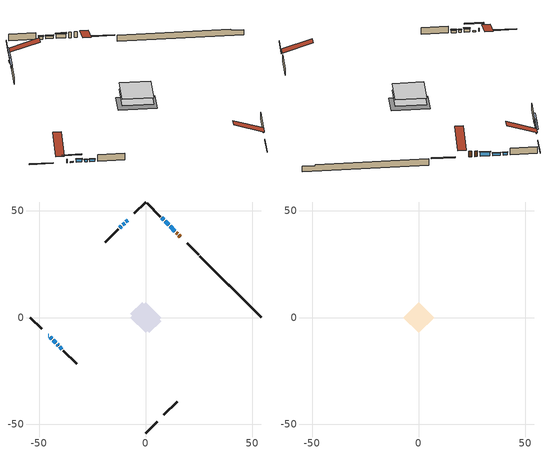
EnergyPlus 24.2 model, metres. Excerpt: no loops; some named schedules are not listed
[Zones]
conditioned space
 floor adiabatic (AdiabaticFloorConstruction): -7.16,0 0,7.16 7.16,0 0,-7.16 z0.54
 floor foundation (Slab1 construction): -7.18,1.72 -1.72,7.18 7.18,-1.72 1.72,-7.18 z-1.79
 wall outside (RimJoist1 construction): 0,-54.12 5.39,-48.74 / -54.12,0 -48.74,-5.39 / 0,54.12 -5.39,48.74 / 24.73,29.39 19.34,34.78 z0.54:0.84
 wall outside (AdiabaticWallConstruction 1): 16.19,37.93 15.56,38.56 / 14.91,39.22 14.32,39.8 z0.54:2.57
 wall outside (AdiabaticWallConstruction): -45.59,-8.54 -45.5,-8.62 z0.54:1.76; -8.54,45.59 -9.26,44.87 z0.54:1.05; -44.85,-9.27 -44.09,-10.03 z0.54:0.9; 13.67,40.46 11.42,42.7 z0.54:2.09; 10.76,43.36 9.08,45.05 / 8.42,45.7 7.47,46.66 / -9.91,44.21 -10.74,43.38 z0.54:1.46; -43.44,-10.68 -42.18,-11.94 z0.54:1.68; -41.53,-12.6 -41,-13.12 z0.54:1.28; -40.35,-13.78 -39.25,-14.87 z0.54:1.35; -11.4,42.73 -12.17,41.95 z0.54:0.87
 wall outside (Wall1 construction): 8.54,-45.58 14.69,-39.43 / -38.6,-15.53 -32.44,-21.68 / -12.83,41.3 -18.98,35.15 / 6.81,47.31 0.66,53.47 z0.54:2.98
 wall foundation (FoundationWall1 construction): 25.39,28.74,-1.79 25.39,28.74,0.54 51.25,2.87,0.54 51.25,2.87,0.23 54.12,0,0.23 54.12,0,-1.79
 window (WindowConstruction 7): -45.58,-8.54 -45.51,-8.62 z0.54:1.76
 window (WindowConstruction 9): -8.54,45.58 -9.26,44.87 z0.54:1.05
 window (WindowConstruction 10): -44.85,-9.27 -44.1,-10.03 z0.54:0.9
 window (WindowConstruction): 13.67,40.46 11.42,42.7 z0.54:2.09
 window (WindowConstruction 1): 10.76,43.36 9.08,45.05 z0.54:1.45
 window (WindowConstruction 2): 8.42,45.71 7.47,46.66 z0.54:1.45
 window (WindowConstruction 3): -9.91,44.21 -10.74,43.38 z0.54:1.45
 window (WindowConstruction 4): -43.44,-10.68 -42.18,-11.94 z0.54:1.68
 window (WindowConstruction 5): -41.53,-12.6 -41,-13.12 z0.54:1.28
 window (WindowConstruction 6): -40.35,-13.78 -39.25,-14.87 z0.54:1.35
 window (WindowConstruction 8): -11.4,42.73 -12.17,41.96 z0.54:0.87
 door (Door): 16.19,37.93 15.56,38.56 z0.54:2.57
 door (Door 1): 14.9,39.22 14.32,39.8 z0.54:2.57
 ceiling adiabatic (AdiabaticFloorConstruction): 0,-7.16 7.16,0 0,7.16 -7.16,0 z0.54
attic - vented
 floor to conditioned space (Floor1 construction Reversed): -7.16,0 0,7.16 7.16,0 0,-7.16 z2.98
 roof outside (Roof1 construction): 7.88,-46.24,2.98 0.91,-39.27,6.27 -0.93,-41.11,6.27 6.05,-48.08,2.98; -46.24,-7.88,2.98 -39.27,-0.91,6.27 -41.11,0.93,6.27 -48.08,-6.05,2.98; -7.88,46.24,2.98 -0.91,39.27,6.27 0.93,41.11,6.27 -6.05,48.08,2.98; 16.85,37.28,2.98 9.87,30.3,6.27 11.71,28.47,6.27 18.68,35.44,2.98
shading: -11.12,43 -6.67,47.45 -6.96,47.74 -11.41,43.29 z3.69; -42.23,-11.89 -46.72,-7.41 -47.01,-7.7 -42.52,-12.19 z3.54; 11.28,42.85 13.81,40.32 14.1,40.61 11.57,43.14 z2.29; 8.93,45.19 10.91,43.22 11.2,43.51 9.22,45.48 z1.66; 7.32,46.8 8.56,45.56 8.85,45.85 7.61,47.09 z1.66; -10.88,43.24 -9.77,44.35 -10.06,44.64 -11.17,43.53 z1.66; -42.04,-12.08 -43.58,-10.54 -43.87,-10.83 -42.33,-12.37 z1.88; -40.86,-13.26 -41.67,-12.46 -41.96,-12.75 -41.15,-13.55 z1.48; -39.11,-15.01 -40.49,-13.63 -40.78,-13.93 -39.4,-15.3 z1.55; -14.04,40.09 -9.53,44.59 -9.82,44.88 -14.33,40.38 z3.51
[Building]
Building 1: Terrain=Suburbs
[Site:Location]
Edmonton Intl AP_AB: Latitude {deg}=53.31; Longitude {deg}=-113.58; Time Zone {hr}=-7; Elevation {m}=723; Keep Site Location Information=Yes
[Site:GroundTemperature:Shallow]
-1.56185, -3.61833, -3.78302, -2.80711, 1.11059, 5.01004, 8.39065, 10.5322, 10.7141, 8.97234, 5.67794, 1.89811
[Site:WaterMainsTemperature]
Calculation Method=Schedule; Temperature Schedule=mains temperature schedule
[Material] Roughness=Rough; Thermal Absorptance=0.9
Name | Thickness {m} | Conductivity {W/m-K} | Density {kg/m3} | Specific Heat {J/kg-K} | Solar Absorptance | Visible Absorptance
asphalt or fiberglass shingles | 0.00635 | 0.162714 | 1121.4 | 1465.45 | 0.4 | 0.4
ceiling loosefill ins | 0.169333 | 0.0480833 | 16.02 | 1046.75 | 0.7 | 0.7
ceiling stud and cavity | 0.1397 | 0.11399 | 65.682 | 1177.47 | 0.7 | 0.7
concrete 4.0 in. | 0.1016 | 1.803125 | 2242.8 | 837.4 | 0.7 | 0.7
concrete 8.0 in. | 0.2032 | 1.803125 | 2242.8 | 837.4 | 0.7 | 0.7
door material | 0.04445 | 0.188738 | 512.64 | 1214.23 | 0.7 | 0.7
door material 1 | 0.04445 | 0.053851 | 512.64 | 1214.23 | 0.7 | 0.7
exterior vertical ins | 0.0460229 | 0.029427 | 32.04 | 1214.23 | 0.7 | 0.7
floor covering | 0.0127 | 0.0433444 | 54.468 | 1339.84 | 0.6 | 0.6
floor rigid ins; wall rigid ins | 0.512978 | 0.029427 | 32.04 | 1214.23 | 0.7 | 0.7
floor stud and cavity | 0.1397 | 1.75129 | 37.0049 | 1207.88 | 0.7 | 0.7
furniture material conditioned space 1 | 0.1524 | 0.115458 | 640.8 | 1214.23 | 0.6 | 0.6
gypsum board | 0.0127 | 0.160291 | 801 | 837.4 | 0.6 | 0.6
gypsum board 1 | 0.0127 | 0.160291 | 801 | 837.4 | 0.7 | 0.7
osb sheathing 0.5 in. | 0.0127 | 0.115458 | 512.64 | 1214.23 | 0.7 | 0.7
osb sheathing 0.75 in. | 0.01905 | 0.115458 | 512.64 | 1214.23 | 0.7 | 0.7
osb sheathing 2.0 in. | 0.0508 | 0.115458 | 512.64 | 1214.23 | 0.7 | 0.7
rim joist stud and cavity | 0.0508 | 0.0296634 | 125.044 | 1163.47 | 0.6 | 0.6
wall stud and cavity | 0.1397 | 0.0935595 | 139.0536 | 1170.24 | 0.7 | 0.7
wall stud and cavity 1 | 0.0889 | 0.380278 | 52.3479 | 1209.89 | 0.7 | 0.7
wall stud and cavity 2 | 0.0889 | 0.391764 | 83.0341 | 1211.67 | 0.7 | 0.7
wood siding | 0.0254 | 0.102417 | 544.68 | 1172.36 | 0.4 | 0.4
wood siding 1; wood siding 2; wood siding 3 | 0.0254 | 0.102417 | 544.68 | 1172.36 | 0.7 | 0.7
[WindowMaterial:SimpleGlazingSystem]
Name | U-Factor {W/m2-K} | Solar Heat Gain Coefficient
WindowMaterial | 1.64037 | 0.56
WindowMaterial 1 | 1.79595 | 0.52
WindowMaterial 10 | 7.70959 | 0.67
WindowMaterial 2 | 1.870901 | 0.49
WindowMaterial 3 | 1.89759 | 0.48
WindowMaterial 4 | 1.76926 | 0.52
WindowMaterial 5 | 2.069631 | 0.43
WindowMaterial 6 | 1.885096 | 0.49
WindowMaterial 7 | 3.28813 | 0.45
WindowMaterial 8 | 7.78113 | 0.66
WindowMaterial 9 | 2.50173 | 0.45
[Construction]
AdiabaticFloorConstruction: floor stud and cavity, floor rigid ins, osb sheathing 0.75 in., floor covering
AdiabaticWallConstruction: wood siding 2, wall rigid ins, wall stud and cavity 1, gypsum board
AdiabaticWallConstruction 1: wood siding 3, wall rigid ins, wall stud and cavity 1, gypsum board
Door: door material
Door 1: door material 1
Floor1 construction Reversed: gypsum board, ceiling stud and cavity, ceiling loosefill ins
FoundationWall1 construction: concrete 8.0 in., gypsum board 1
furniture construction conditioned space 1: furniture material conditioned space 1
PartitionWallConstruction: gypsum board, wall stud and cavity 2, gypsum board
RimJoist1 construction: wood siding 1, osb sheathing 2.0 in., rim joist stud and cavity
Roof1 construction: asphalt or fiberglass shingles
Slab1 construction: concrete 4.0 in.
Wall1 construction: wood siding, osb sheathing 0.5 in., wall stud and cavity, gypsum board
WindowConstruction: WindowMaterial
WindowConstruction 1: WindowMaterial 1
WindowConstruction 10: WindowMaterial 10
WindowConstruction 2: WindowMaterial 2
WindowConstruction 3: WindowMaterial 3
WindowConstruction 4: WindowMaterial 4
WindowConstruction 5: WindowMaterial 5
WindowConstruction 6: WindowMaterial 6
WindowConstruction 7: WindowMaterial 7
WindowConstruction 8: WindowMaterial 8
WindowConstruction 9: WindowMaterial 9
[Zone] Multiplier=1; Part of Total Floor Area=Yes
Name | Volume {m3}
attic - vented | 54.7014
conditioned space | 499.4
[Space]
Name | Zone | Volume {m3}
attic - vented 1 | attic - vented | 54.7014
conditioned space 1 | conditioned space | 499.4
[ZoneInfiltration:EffectiveLeakageArea]
infil attic - vented 1: Zone or Space=attic - vented 1; Schedule=Always On Discrete; Effective Air Leakage Area {cm2}=3565.57; Stack Coefficient=0.000228584; Wind Coefficient=1.02151e-05
[ZoneMixing]
whole house fan mix: Zone or Space=attic - vented; Schedule=Always On Continuous; Design Flow Rate Calculation Method=Flow/Zone; Design Flow Rate {m3/s}=0; Source Zone or Space=conditioned space
[SurfaceProperty:ExposedFoundationPerimeter]
Slab1: Exposed Perimeter Calculation Method=TotalExposedPerimeter; Total Exposed Perimeter {m}=40.641
[InternalMass] Zone or ZoneList=conditioned space; Space or SpaceList=conditioned space 1
Name | Construction | Surface Area {m2}
furniture mass conditioned space 1 | furniture construction conditioned space 1 | 79.92
partition wall mass | PartitionWallConstruction | 199.8
[Lights]
interior lighting: Zone or ZoneList or Space or SpaceList=conditioned space 1; Schedule=interior lighting schedule; Design Level Calculation Method=LightingLevel; Lighting Level {W}=343.2; Return Air Fraction=0; Fraction Radiant=0.6; Fraction Visible=0.2; Fraction Replaceable=1
[People]
occupants: Zone or ZoneList or Space or SpaceList=conditioned space 1; Number of People Schedule=occupants schedule; Number of People Calculation Method=People; Number of People=3; Fraction Radiant=0.314171; Sensible Heat Fraction=0.56303; Activity Level Schedule=occupants activity schedule; Carbon Dioxide Generation Rate {m3/s-W}=0; Enable ASHRAE 55 Comfort Warnings=No; Mean Radiant Temperature Calculation Type=EnclosureAveraged
[ElectricEquipment] Zone or ZoneList or Space or SpaceList=conditioned space 1; Design Level Calculation Method=EquipmentLevel
Name | Schedule | Design Level {W} | Fraction Latent | Fraction Radiant | Fraction Lost
clothes dryer | clothes dryer schedule | 140.772 | 0.015 | 0.081 | 0.85
clothes washer | clothes washer schedule | 32.1985 | 0.03 | 0.162 | 0.7
cooking range | cooking range schedule | 215.147 | 0.08 | 0.432 | 0.2
dishwasher | dishwasher schedule | 66.8632 | 0.3 | 0.18 | 0.4
fridge | fridge schedule | 72.9452 | 0 | 0.6 | 0
mech vent bath fan 0 | mech vent bath fan 0 schedule | 50.2 | 0 | 0 | 1
mech vent bath fan 1 | mech vent bath fan 1 schedule | 50.2 | 0 | 0 | 1
mech vent house fan | mech vent house fan schedule | 0 | 0 | 0 | 1
mech vent house fan cfis | mech vent house fan cfis schedule | 0 | 0 | 0 | 0
mech vent range fan 0 | mech vent range fan 0 schedule | 57 | 0 | 0 | 1
misc plug loads | misc plug loads schedule | 494.7 | 0.045 | 0.513 | 0.1
whole house fan | Always On Discrete | 0 | 0 | 0 | 1
[OtherEquipment] Zone or ZoneList or Space or SpaceList=conditioned space 1; Design Level Calculation Method=EquipmentLevel
Name | Fuel Type | Schedule | Design Level {W} | Fraction Latent | Fraction Radiant | Fraction Lost
clothes dryer 1 | Electricity | clothes dryer schedule | 0 | 0.015 | 0.081 | 0.85
cooking range 1 | Electricity | cooking range schedule | 0 | 0.08 | 0.432 | 0.2
general water use latent | None | general water use schedule | 62.594 | 1 | 0 | 0
general water use sensible | None | general water use schedule | -61.6891 | 0 | 0.6 | 0
mech vent house fan latent load | None | Always On Discrete | 0 | 1 | 0 | 0
mech vent house fan sensible load | None | Always On Discrete | 0 | 0 | 0 | 0
water heater energy adjustment1 | NaturalGas | Always On Discrete | 0.01 | 0 | 0 | 1
[ZoneInfiltration:DesignFlowRate] Zone or ZoneList or Space or SpaceList=conditioned space 1; Schedule=Always On Discrete; Design Flow Rate Calculation Method=Flow/Zone; Design Flow Rate {m3/s}=0
infil flow; natural vent flow; whole house fan flow
[AvailabilityManager:Scheduled]
furnace airloop Availability Manager: Schedule=Always On Discrete
[Foundation:Kiva]
Foundation Kiva 1: Initial Indoor Air Temperature {C}=18; Wall Height Above Grade {m}=0.540014; Wall Depth Below Slab {m}=0.2032; Custom Block Material Name 1=exterior vertical ins; Custom Block Depth 1 {m}=2.33001; Custom Block X Position 1 {m}=0.2159; Custom Block Z Position 1 {m}=0
[Foundation:Kiva:Settings]
Soil Conductivity {W/m-K}=0.849921; Soil Density {kg/m3}=1842.3; Soil Specific Heat {J/kg-K}=418.7; Ground Solar Absorptivity=0.9; Ground Thermal Absorptivity=0.9; Ground Surface Roughness {m}=0.03; Far-Field Width {m}=40; Deep-Ground Boundary Condition=ZeroFlux; Deep-Ground Depth {m}=40; Minimum Cell Dimension {m}=0.2; Maximum Cell Growth Coefficient=3; Simulation Timestep=Timestep
[Exterior:Lights]
exterior lighting: Schedule=exterior lighting schedule; Design Level {W}=75.6
[EnergyManagementSystem:GlobalVariable]
furnace_airloop_Fan_RTF
infil_program_Qfan
infil_program_Qinf
natural_vent_program_Qnv
natural_vent_program_Qwhf
[EnergyManagementSystem:Sensor]
Name | Output:Variable or Output:Meter Index Key | Output:Variable or Output:Meter
airflow_gain | infil flow | Infiltration Sensible Heat Gain Energy
airflow_gain_1 | natural vent flow | Infiltration Sensible Heat Gain Energy
airflow_gain_2 | whole house fan flow | Infiltration Sensible Heat Gain Energy
airflow_loss | infil flow | Infiltration Sensible Heat Loss Energy
airflow_loss_1 | natural vent flow | Infiltration Sensible Heat Loss Energy
airflow_loss_2 | whole house fan flow | Infiltration Sensible Heat Loss Energy
clg_load_cond |  | Cooling:EnergyTransfer:Zone:CONDITIONED SPACE
clg_sp_s; clg_sp_s_1 | cooling setpoint | Schedule Value
clothes_dryer_exhaust_0_sch_s | clothes dryer exhaust 0 schedule | Schedule Value
cool_season | cooling season schedule | Schedule Value
htg_load_cond |  | Heating:EnergyTransfer:Zone:CONDITIONED SPACE
htg_sp_s; htg_sp_s_1 | heating setpoint | Schedule Value
ig_ee_conv | clothes dryer | Electric Equipment Convective Heating Energy
ig_ee_conv_2 | cooking range | Electric Equipment Convective Heating Energy
ig_ee_conv_4 | fridge | Electric Equipment Convective Heating Energy
ig_ee_conv_5 | misc plug loads | Electric Equipment Convective Heating Energy
ig_ee_conv_6 | whole house fan | Electric Equipment Convective Heating Energy
ig_ee_rad | clothes dryer | Electric Equipment Radiant Heating Energy
ig_ee_rad_2 | cooking range | Electric Equipment Radiant Heating Energy
ig_ee_rad_4 | fridge | Electric Equipment Radiant Heating Energy
ig_ee_rad_5 | misc plug loads | Electric Equipment Radiant Heating Energy
ig_ee_rad_6 | whole house fan | Electric Equipment Radiant Heating Energy
ig_lgt_conv | interior lighting | Lights Convective Heating Energy
ig_lgt_rad | interior lighting | Lights Radiant Heating Energy
ig_lgt_vis | interior lighting | Lights Visible Radiation Heating Energy
ig_oe_conv | clothes dryer 1 | Other Equipment Convective Heating Energy
ig_oe_conv_1 | cooking range 1 | Other Equipment Convective Heating Energy
ig_oe_conv_2 | general water use latent | Other Equipment Convective Heating Energy
ig_oe_conv_3 | general water use sensible | Other Equipment Convective Heating Energy
ig_oe_conv_4 | water heater energy adjustment1 | Other Equipment Convective Heating Energy
ig_oe_rad | clothes dryer 1 | Other Equipment Radiant Heating Energy
ig_oe_rad_1 | cooking range 1 | Other Equipment Radiant Heating Energy
ig_oe_rad_2 | general water use latent | Other Equipment Radiant Heating Energy
ig_oe_rad_3 | general water use sensible | Other Equipment Radiant Heating Energy
ig_oe_rad_4 | water heater energy adjustment1 | Other Equipment Radiant Heating Energy
ig_ppl_conv | occupants | People Convective Heating Energy
ig_ppl_rad | occupants | People Radiant Heating Energy
im_conv | furniture mass conditioned space 1 | Surface Inside Face Convection Heat Gain Energy
im_conv_1 | partition wall mass | Surface Inside Face Convection Heat Gain Energy
im_ig | furniture mass conditioned space 1 | Surface Inside Face Internal Gains Radiation Heat Gain Energy
im_ig_1 | partition wall mass | Surface Inside Face Internal Gains Radiation Heat Gain Energy
im_lgt | furniture mass conditioned space 1 | Surface Inside Face Lights Radiation Heat Gain Energy
im_lgt_1 | partition wall mass | Surface Inside Face Lights Radiation Heat Gain Energy
im_sol | furniture mass conditioned space 1 | Surface Inside Face Solar Radiation Heat Gain Energy
im_sol_1 | partition wall mass | Surface Inside Face Solar Radiation Heat Gain Energy
im_surf | furniture mass conditioned space 1 | Surface Inside Face Net Surface Thermal Radiation Heat Gain Energy
im_surf_1 | partition wall mass | Surface Inside Face Net Surface Thermal Radiation Heat Gain Energy
mech_vent_bath_fan_0_sch_s | mech vent bath fan 0 schedule | Schedule Value
mech_vent_bath_fan_1_sch_s | mech vent bath fan 1 schedule | Schedule Value
mech_vent_range_fan_0_sch_s | mech vent range fan 0 schedule | Schedule Value
mv_conv | mech vent bath fan 0 | Electric Equipment Convective Heating Energy
mv_conv_1 | mech vent bath fan 1 | Electric Equipment Convective Heating Energy
mv_conv_2 | mech vent house fan | Electric Equipment Convective Heating Energy
mv_conv_3 | mech vent house fan cfis | Electric Equipment Convective Heating Energy
mv_conv_4 | mech vent range fan 0 | Electric Equipment Convective Heating Energy
mv_conv_5 | mech vent house fan latent load | Other Equipment Convective Heating Energy
mv_conv_6 | mech vent house fan sensible load | Other Equipment Convective Heating Energy
mv_rad | mech vent bath fan 0 | Electric Equipment Radiant Heating Energy
mv_rad_1 | mech vent bath fan 1 | Electric Equipment Radiant Heating Energy
mv_rad_2 | mech vent house fan | Electric Equipment Radiant Heating Energy
mv_rad_3 | mech vent house fan cfis | Electric Equipment Radiant Heating Energy
mv_rad_4 | mech vent range fan 0 | Electric Equipment Radiant Heating Energy
mv_rad_5 | mech vent house fan latent load | Other Equipment Radiant Heating Energy
mv_rad_6 | mech vent house fan sensible load | Other Equipment Radiant Heating Energy
natural_vent_s | natural vent schedule | Schedule Value
out_pb_s |  | Site Outdoor Air Barometric Pressure
out_wt_s |  | Site Outdoor Air Humidity Ratio
site_vw_s |  | Site Wind Speed
ss_back_out | Window1 | Surface Window Shortwave from Zone Back Out Window Heat Transfer Rate
ss_back_out_1 | Window10 | Surface Window Shortwave from Zone Back Out Window Heat Transfer Rate
ss_back_out_10 | Window9 | Surface Window Shortwave from Zone Back Out Window Heat Transfer Rate
ss_back_out_2 | Window11 | Surface Window Shortwave from Zone Back Out Window Heat Transfer Rate
ss_back_out_3 | Window2 | Surface Window Shortwave from Zone Back Out Window Heat Transfer Rate
ss_back_out_4 | Window3 | Surface Window Shortwave from Zone Back Out Window Heat Transfer Rate
ss_back_out_5 | Window4 | Surface Window Shortwave from Zone Back Out Window Heat Transfer Rate
ss_back_out_6 | Window5 | Surface Window Shortwave from Zone Back Out Window Heat Transfer Rate
ss_back_out_7 | Window6 | Surface Window Shortwave from Zone Back Out Window Heat Transfer Rate
ss_back_out_8 | Window7 | Surface Window Shortwave from Zone Back Out Window Heat Transfer Rate
ss_back_out_9 | Window8 | Surface Window Shortwave from Zone Back Out Window Heat Transfer Rate
ss_conv | Door1 | Surface Inside Face Convection Heat Gain Energy
ss_conv_1 | Door2 | Surface Inside Face Convection Heat Gain Energy
ss_conv_10 | Window7 | Surface Inside Face Convection Heat Gain Energy
ss_conv_11 | Window8 | Surface Inside Face Convection Heat Gain Energy
ss_conv_12 | Window9 | Surface Inside Face Convection Heat Gain Energy
ss_conv_2 | Window1 | Surface Inside Face Convection Heat Gain Energy
ss_conv_3 | Window10 | Surface Inside Face Convection Heat Gain Energy
ss_conv_4 | Window11 | Surface Inside Face Convection Heat Gain Energy
ss_conv_5 | Window2 | Surface Inside Face Convection Heat Gain Energy
ss_conv_6 | Window3 | Surface Inside Face Convection Heat Gain Energy
ss_conv_7 | Window4 | Surface Inside Face Convection Heat Gain Energy
ss_conv_8 | Window5 | Surface Inside Face Convection Heat Gain Energy
ss_conv_9 | Window6 | Surface Inside Face Convection Heat Gain Energy
ss_ig | Door1 | Surface Inside Face Internal Gains Radiation Heat Gain Energy
ss_ig_1 | Door2 | Surface Inside Face Internal Gains Radiation Heat Gain Energy
ss_ig_10 | Window7 | Surface Inside Face Internal Gains Radiation Heat Gain Energy
ss_ig_11 | Window8 | Surface Inside Face Internal Gains Radiation Heat Gain Energy
ss_ig_12 | Window9 | Surface Inside Face Internal Gains Radiation Heat Gain Energy
ss_ig_2 | Window1 | Surface Inside Face Internal Gains Radiation Heat Gain Energy
ss_ig_3 | Window10 | Surface Inside Face Internal Gains Radiation Heat Gain Energy
ss_ig_4 | Window11 | Surface Inside Face Internal Gains Radiation Heat Gain Energy
ss_ig_5 | Window2 | Surface Inside Face Internal Gains Radiation Heat Gain Energy
ss_ig_6 | Window3 | Surface Inside Face Internal Gains Radiation Heat Gain Energy
ss_ig_7 | Window4 | Surface Inside Face Internal Gains Radiation Heat Gain Energy
ss_ig_8 | Window5 | Surface Inside Face Internal Gains Radiation Heat Gain Energy
ss_ig_9 | Window6 | Surface Inside Face Internal Gains Radiation Heat Gain Energy
ss_lgt | Door1 | Surface Inside Face Lights Radiation Heat Gain Energy
ss_lgt_1 | Door2 | Surface Inside Face Lights Radiation Heat Gain Energy
ss_sol | Door1 | Surface Inside Face Solar Radiation Heat Gain Energy
ss_sol_1 | Door2 | Surface Inside Face Solar Radiation Heat Gain Energy
ss_surf | Door1 | Surface Inside Face Net Surface Thermal Radiation Heat Gain Energy
ss_surf_1 | Door2 | Surface Inside Face Net Surface Thermal Radiation Heat Gain Energy
ss_surf_10 | Window7 | Surface Inside Face Net Surface Thermal Radiation Heat Gain Energy
ss_surf_11 | Window8 | Surface Inside Face Net Surface Thermal Radiation Heat Gain Energy
ss_surf_12 | Window9 | Surface Inside Face Net Surface Thermal Radiation Heat Gain Energy
ss_surf_2 | Window1 | Surface Inside Face Net Surface Thermal Radiation Heat Gain Energy
ss_surf_3 | Window10 | Surface Inside Face Net Surface Thermal Radiation Heat Gain Energy
ss_surf_4 | Window11 | Surface Inside Face Net Surface Thermal Radiation Heat Gain Energy
ss_surf_5 | Window2 | Surface Inside Face Net Surface Thermal Radiation Heat Gain Energy
ss_surf_6 | Window3 | Surface Inside Face Net Surface Thermal Radiation Heat Gain Energy
ss_surf_7 | Window4 | Surface Inside Face Net Surface Thermal Radiation Heat Gain Energy
ss_surf_8 | Window5 | Surface Inside Face Net Surface Thermal Radiation Heat Gain Energy
ss_surf_9 | Window6 | Surface Inside Face Net Surface Thermal Radiation Heat Gain Energy
ss_trans_in | Window1 | Surface Window Transmitted Solar Radiation Rate
ss_trans_in_1 | Window10 | Surface Window Transmitted Solar Radiation Rate
ss_trans_in_10 | Window9 | Surface Window Transmitted Solar Radiation Rate
ss_trans_in_2 | Window11 | Surface Window Transmitted Solar Radiation Rate
ss_trans_in_3 | Window2 | Surface Window Transmitted Solar Radiation Rate
ss_trans_in_4 | Window3 | Surface Window Transmitted Solar Radiation Rate
ss_trans_in_5 | Window4 | Surface Window Transmitted Solar Radiation Rate
ss_trans_in_6 | Window5 | Surface Window Transmitted Solar Radiation Rate
ss_trans_in_7 | Window6 | Surface Window Transmitted Solar Radiation Rate
ss_trans_in_8 | Window7 | Surface Window Transmitted Solar Radiation Rate
ss_trans_in_9 | Window8 | Surface Window Transmitted Solar Radiation Rate
ss_trans_out | Window1 | Surface Inside Face Initial Transmitted Diffuse Transmitted Out Window Solar Radiation Rate
ss_trans_out_1 | Window10 | Surface Inside Face Initial Transmitted Diffuse Transmitted Out Window Solar Radiation Rate
ss_trans_out_10 | Window9 | Surface Inside Face Initial Transmitted Diffuse Transmitted Out Window Solar Radiation Rate
ss_trans_out_2 | Window11 | Surface Inside Face Initial Transmitted Diffuse Transmitted Out Window Solar Radiation Rate
ss_trans_out_3 | Window2 | Surface Inside Face Initial Transmitted Diffuse Transmitted Out Window Solar Radiation Rate
ss_trans_out_4 | Window3 | Surface Inside Face Initial Transmitted Diffuse Transmitted Out Window Solar Radiation Rate
ss_trans_out_5 | Window4 | Surface Inside Face Initial Transmitted Diffuse Transmitted Out Window Solar Radiation Rate
ss_trans_out_6 | Window5 | Surface Inside Face Initial Transmitted Diffuse Transmitted Out Window Solar Radiation Rate
ss_trans_out_7 | Window6 | Surface Inside Face Initial Transmitted Diffuse Transmitted Out Window Solar Radiation Rate
ss_trans_out_8 | Window7 | Surface Inside Face Initial Transmitted Diffuse Transmitted Out Window Solar Radiation Rate
ss_trans_out_9 | Window8 | Surface Inside Face Initial Transmitted Diffuse Transmitted Out Window Solar Radiation Rate
s_conv | Floor1 | Surface Inside Face Convection Heat Gain Energy
s_conv_1 | FoundationWall1 | Surface Inside Face Convection Heat Gain Energy
s_conv_10 | Wall1:225 | Surface Inside Face Convection Heat Gain Energy
s_conv_11 | Wall1:315 | Surface Inside Face Convection Heat Gain Energy
s_conv_12 | Wall1:45 | Surface Inside Face Convection Heat Gain Energy
s_conv_2 | inferred conditioned ceiling | Surface Inside Face Convection Heat Gain Energy
s_conv_3 | inferred conditioned floor | Surface Inside Face Convection Heat Gain Energy
s_conv_4 | RimJoist1:135 | Surface Inside Face Convection Heat Gain Energy
s_conv_5 | RimJoist1:225 | Surface Inside Face Convection Heat Gain Energy
s_conv_6 | RimJoist1:315 | Surface Inside Face Convection Heat Gain Energy
s_conv_7 | RimJoist1:45 | Surface Inside Face Convection Heat Gain Energy
s_conv_8 | Slab1 | Surface Inside Face Convection Heat Gain Energy
s_conv_9 | Wall1:135 | Surface Inside Face Convection Heat Gain Energy
s_ig | Floor1 | Surface Inside Face Internal Gains Radiation Heat Gain Energy
s_ig_1 | FoundationWall1 | Surface Inside Face Internal Gains Radiation Heat Gain Energy
s_ig_10 | Wall1:225 | Surface Inside Face Internal Gains Radiation Heat Gain Energy
s_ig_11 | Wall1:315 | Surface Inside Face Internal Gains Radiation Heat Gain Energy
s_ig_12 | Wall1:45 | Surface Inside Face Internal Gains Radiation Heat Gain Energy
s_ig_2 | inferred conditioned ceiling | Surface Inside Face Internal Gains Radiation Heat Gain Energy
s_ig_3 | inferred conditioned floor | Surface Inside Face Internal Gains Radiation Heat Gain Energy
s_ig_4 | RimJoist1:135 | Surface Inside Face Internal Gains Radiation Heat Gain Energy
s_ig_5 | RimJoist1:225 | Surface Inside Face Internal Gains Radiation Heat Gain Energy
s_ig_6 | RimJoist1:315 | Surface Inside Face Internal Gains Radiation Heat Gain Energy
s_ig_7 | RimJoist1:45 | Surface Inside Face Internal Gains Radiation Heat Gain Energy
s_ig_8 | Slab1 | Surface Inside Face Internal Gains Radiation Heat Gain Energy
